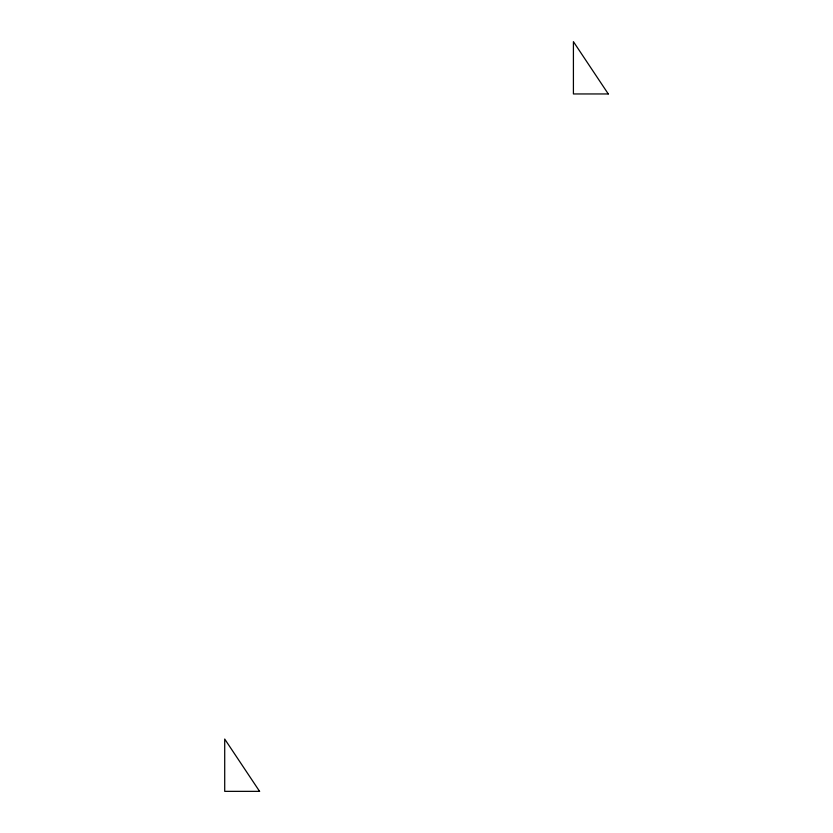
<?xml version="1.0" encoding="UTF-8"?>
<svg xmlns="http://www.w3.org/2000/svg" width="833" height="833" viewBox="0 0 833 833"><rect width="100%" height="100%" fill="white"/><g stroke="black" fill="none" stroke-linecap="round" stroke-linejoin="round"><path stroke-width="1.25" d="M608.288 93.952L573.416 93.952L573.416 41.65L608.288 93.952M259.584 791.35L224.712 791.35L224.712 739.048L259.584 791.35"/></g></svg>
